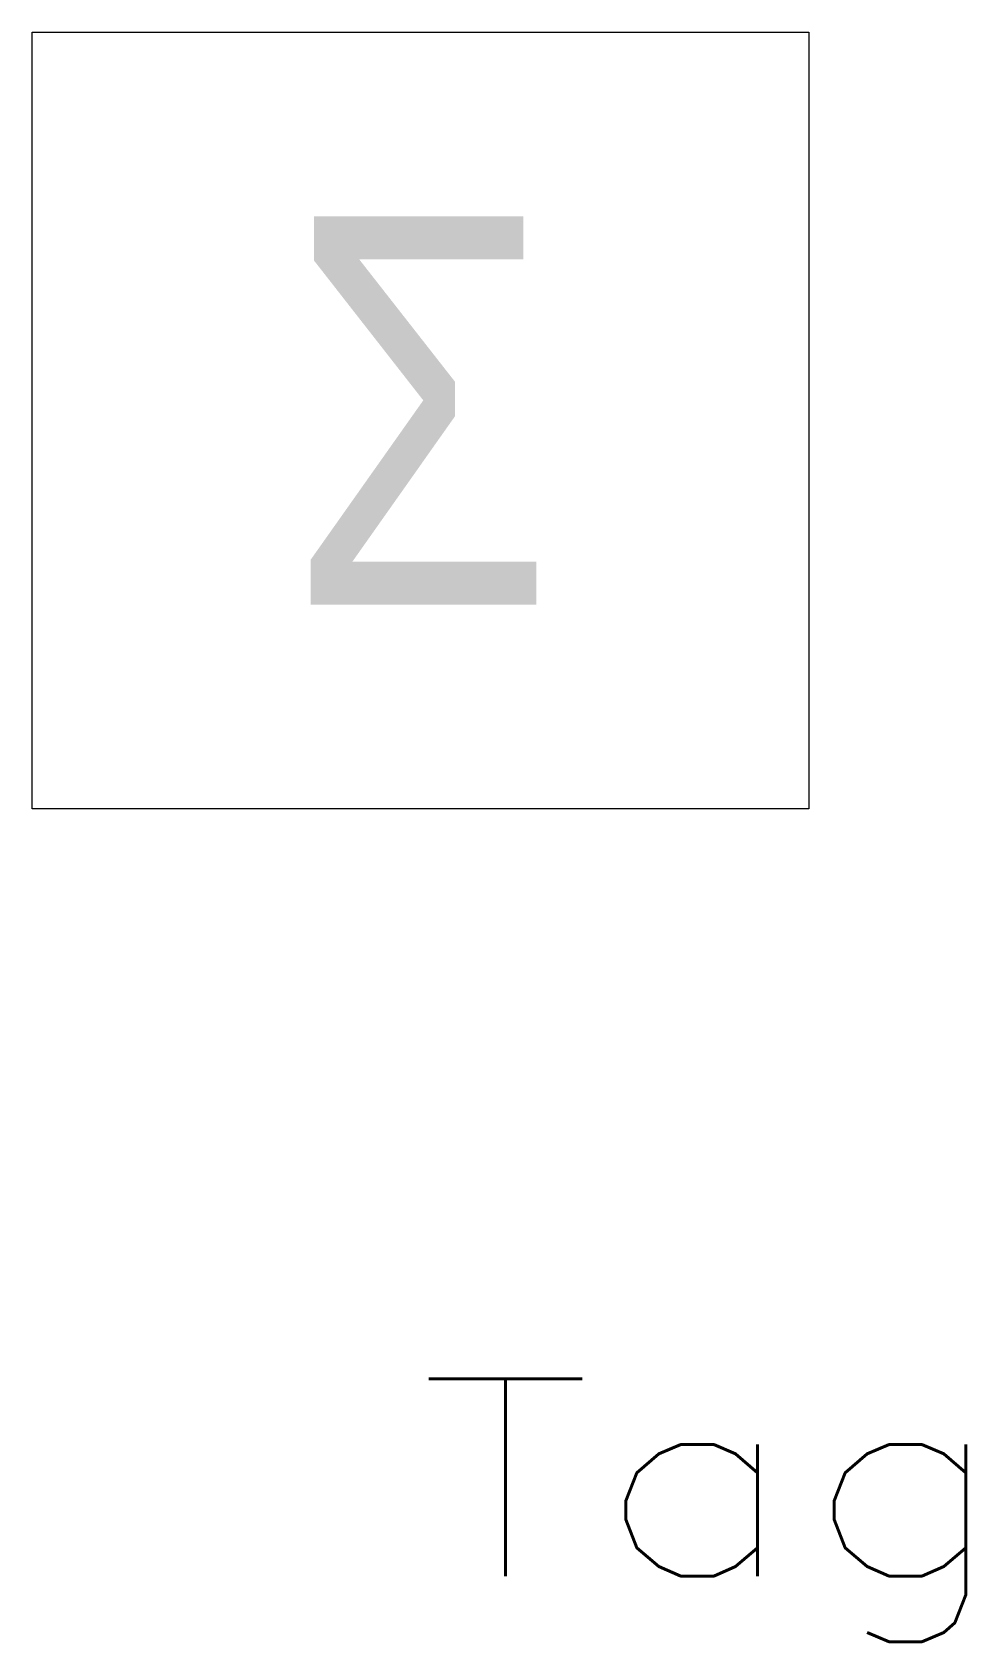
# Model space of a CAD drawing. Header units: inches. Extents: x -2.5 to 3.5, y -7.9 to 2.5.
import ezdxf
from ezdxf.enums import TextEntityAlignment as Align

# ---------------------------------------------------------------- set-up
doc = ezdxf.new("R2010")
doc.units = ezdxf.units.IN
doc.header["$MEASUREMENT"] = 0
doc.layers.get('0').update_dxf_attribs({"lineweight": 0})
doc.styles.add('GREEKS', font='GREEKS.SHX', dxfattribs={"width": 0.8})
doc.styles.add('STANDARD1', font='TXT.SHX')

msp = doc.modelspace()

# ---------------------------------------------------------------- linework, layer by layer
for p, q in [((-2.5, 2.5), (2.5, 2.5)), ((-2.5, -2.5), (-2.5, 2.5)), ((2.5, 2.5), (2.5, -2.5)), ((2.5, -2.5), (-2.5, -2.5))]:
    msp.add_line(p, q)

# ---------------------------------------------------------------- texts
at = {"linetype": 'Continuous', "style": 'GREEKS', "width": 0.7175}
msp.add_text('S', height=2.5, dxfattribs=at).set_placement((-0.854, -1.185), (0.854, -1.185), align=Align.FIT)
at = {"color": 7, "linetype": 'Continuous', "style": 'STANDARD1', "width": 1.166667}
msp.add_text('Tag', height=1.27, dxfattribs=at).set_placement((-0.018, -7.439), (3.792, -7.439), align=Align.FIT)

doc.saveas('drawing.dxf')
